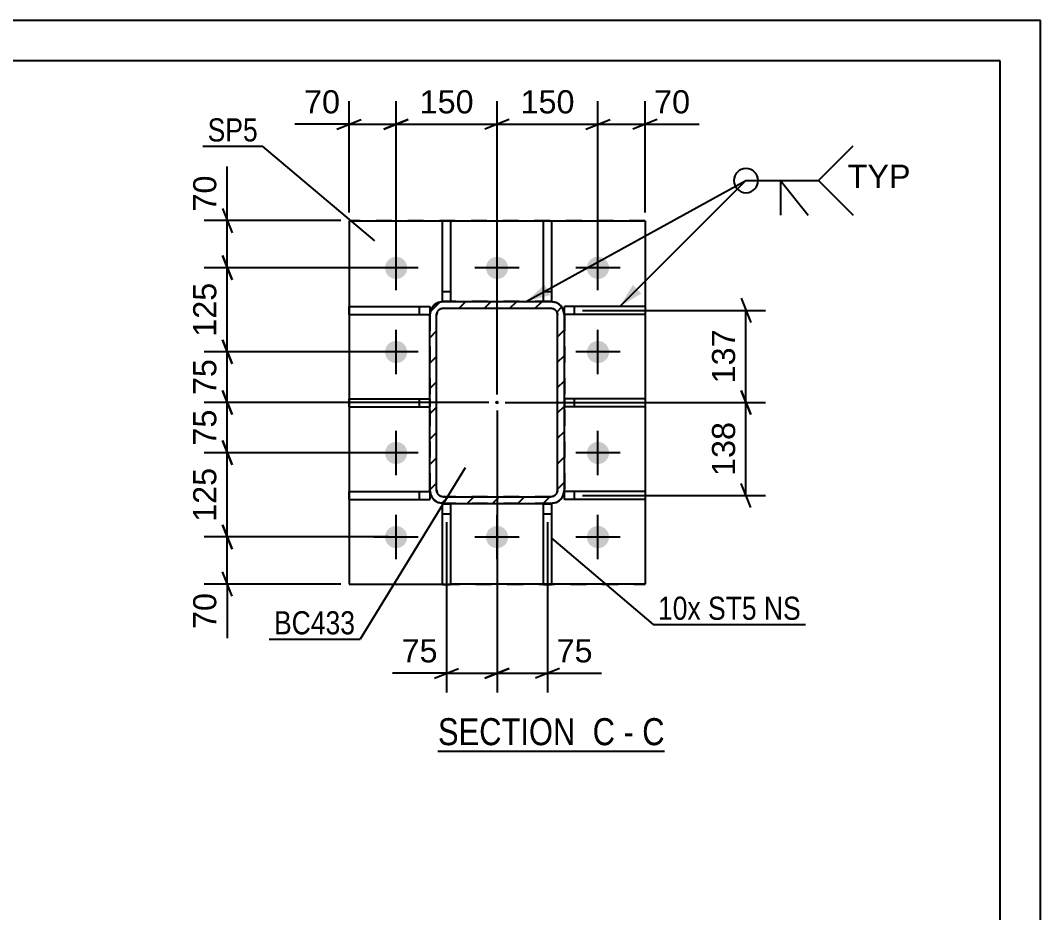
# Model space of a CAD drawing. Header units: millimetres. Extents: x -163 to 431, y -189 to 231.
# Drawn here: x 304.6 to 431, y 120.8 to 231.2 of the extents above; entities that cross this region are included whole.
import ezdxf

# ---------------------------------------------------------------- set-up
doc = ezdxf.new("R2010")
doc.units = ezdxf.units.MM
doc.linetypes.add('DXK_LINE_DOT2', pattern=[3.9198, 1.9599, -1.9599])
doc.linetypes.add('DXK_LINE_DOT3', pattern=[5.9187, 2.979, -0.9799, 0.9799, -0.9799])
doc.styles.add('Arial', font='ARIAL.TTF', dxfattribs={"height": 0.2})
doc.styles.add('Arial Narrow', font='ARIALN.TTF', dxfattribs={"height": 0.2})

# ---------------------------------------------------------------- blocks, each defined once
blk = doc.blocks.new('Unknown-284932107-1134')
at = {"color": 5, "linetype": 'Continuous'}
for p, q in [((430.97, 231.21), (-163.03, 231.21)), ((430.97, -188.79), (430.97, 231.21)), ((425.97, 226.21), (-158.03, 226.21)), ((425.97, -183.79), (425.97, 226.21))]:
    blk.add_line(p, q, dxfattribs=at)
blk = doc.blocks.new('Unknown-284932107-14 - 3111')
at = {"color": 6, "linetype": 'Continuous'}
blk.add_line((356.33, 140.73), (384.4, 140.73), dxfattribs=at)
at = {"color": 0, "linetype": 'Continuous'}
for points in [[(374.44, 141.48), (374.44, 144.98), (356.33, 144.98), (356.33, 141.48)], [(378.26, 141.48), (378.26, 144.98), (375.49, 144.98), (375.49, 141.48)], [(380.58, 141.48), (380.58, 144.98), (379.31, 144.98), (379.31, 141.48)], [(384.4, 141.48), (384.4, 144.98), (381.63, 144.98), (381.63, 141.48)]]:
    blk.add_wipeout(points, dxfattribs=at)
at = {"color": 7, "linetype": 'Continuous', "style": 'Arial Narrow'}
for s, p in [('SECTION ', (356.33, 141.48)), ('C', (375.49, 141.48)), ('C', (381.63, 141.48)), ('-', (379.31, 141.48))]:
    blk.add_text(s, height=3.34, dxfattribs=at).set_placement(p)
blk = doc.blocks.new('Part-284932107-3129 - 3111')
at = {"color": 2, "linetype": 'Continuous'}
for p, q in [((356.89, 196.41), (356.89, 206.41)), ((356.89, 206.41), (357.89, 206.41)), ((357.89, 206.41), (357.89, 196.41)), ((356.98, 196.41), (356.89, 196.41))]:
    blk.add_line(p, q, dxfattribs=at)
at = {"color": 7, "linetype": 'DXK_LINE_DOT2'}
for p, q in [((356.89, 197.66), (357.89, 197.66)), ((356.89, 196.41), (357.89, 196.41))]:
    blk.add_line(p, q, dxfattribs=at)
blk = doc.blocks.new('Part-284932107-3212 - 3111')
at = {"color": 2, "linetype": 'Continuous'}
for p, q in [((345.31, 183.35), (345.31, 184.35)), ((345.31, 184.35), (355.31, 184.35)), ((345.31, 183.35), (355.31, 183.35))]:
    blk.add_line(p, q, dxfattribs=at)
at = {"color": 7, "linetype": 'DXK_LINE_DOT2'}
for p, q in [((354.06, 183.35), (354.06, 184.35)), ((355.31, 184.35), (355.31, 183.35))]:
    blk.add_line(p, q, dxfattribs=at)
blk = doc.blocks.new('Part-284932107-3148 - 3111')
at = {"linetype": 'Continuous'}
h = blk.add_hatch(dxfattribs=at)
h.set_pattern_fill('', scale=0.7, style=0, pattern_type=0)
h.set_pattern_definition([(45, (355.3097, 173.0724), (-1.57154, 1.57154), [])])
h.paths.add_polyline_path([(355.31, 194.74), (355.31, 173.07), (355.44, 172.43), (355.8, 171.89), (356.34, 171.53), (356.98, 171.41), (370.31, 171.41), (370.95, 171.53), (371.49, 171.89), (371.85, 172.43), (371.98, 173.07), (371.98, 194.74), (371.85, 195.38), (371.49, 195.92), (370.95, 196.28), (370.31, 196.41), (356.98, 196.41), (356.34, 196.28), (355.8, 195.92), (355.44, 195.38)])
h.paths.add_polyline_path([(356.39, 195.33), (356.66, 195.51), (356.98, 195.57), (370.31, 195.57), (370.63, 195.51), (370.9, 195.33), (371.08, 195.06), (371.14, 194.74), (371.14, 173.07), (371.08, 172.75), (370.9, 172.48), (370.63, 172.3), (370.31, 172.24), (356.98, 172.24), (356.66, 172.3), (356.39, 172.48), (356.21, 172.75), (356.14, 173.07), (356.14, 194.74), (356.21, 195.06)])
blk.add_hatch(color=246, dxfattribs=at).paths.add_polyline_path([(363.64, 183.81, -1), (363.64, 184.01, -1)])
at = {"color": 7, "linetype": 'DXK_LINE_DOT2'}
for p, q in [((356.34, 196.28), (356.98, 196.41)), ((370.31, 196.41), (356.98, 196.41)), ((370.31, 196.41), (370.95, 196.28)), ((355.31, 194.74), (355.44, 195.38)), ((355.31, 194.74), (355.31, 173.07)), ((356.21, 195.06), (356.14, 194.74)), ((356.14, 173.07), (356.14, 194.74)), ((356.98, 195.57), (356.66, 195.51)), ((356.98, 195.57), (370.31, 195.57)), ((370.63, 195.51), (370.31, 195.57)), ((371.14, 194.74), (371.08, 195.06)), ((371.14, 173.07), (371.14, 194.74)), ((371.85, 195.38), (371.98, 194.74)), ((371.98, 194.74), (371.98, 173.07)), ((355.44, 172.43), (355.31, 173.07)), ((356.14, 173.07), (356.21, 172.75)), ((356.66, 172.3), (356.98, 172.24)), ((370.31, 172.24), (356.98, 172.24)), ((370.31, 172.24), (370.63, 172.3)), ((371.08, 172.75), (371.14, 173.07)), ((371.98, 173.07), (371.85, 172.43)), ((356.98, 171.41), (356.34, 171.53)), ((370.31, 171.41), (356.98, 171.41)), ((370.95, 171.53), (370.31, 171.41))]:
    blk.add_line(p, q, dxfattribs=at)
at = {"color": 2, "linetype": 'Continuous'}
for p, q in [((356.98, 196.41), (356.34, 196.28)), ((356.98, 196.41), (356.98, 196.41)), ((356.98, 196.41), (370.31, 196.41)), ((370.31, 196.41), (370.31, 196.41)), ((370.95, 196.28), (370.31, 196.41)), ((355.44, 195.38), (355.31, 194.74)), ((355.31, 194.74), (355.31, 194.74)), ((355.31, 173.07), (355.31, 194.74)), ((356.14, 194.74), (356.21, 195.06)), ((356.14, 194.74), (356.14, 194.74)), ((356.14, 173.07), (356.14, 194.74)), ((356.66, 195.51), (356.98, 195.57)), ((356.98, 195.57), (356.98, 195.57)), ((356.98, 195.57), (370.31, 195.57)), ((370.31, 195.57), (370.31, 195.57)), ((370.31, 195.57), (370.63, 195.51)), ((371.08, 195.06), (371.14, 194.74)), ((371.14, 194.74), (371.14, 194.74)), ((371.14, 173.07), (371.14, 194.74)), ((371.98, 194.74), (371.85, 195.38)), ((371.98, 194.74), (371.98, 194.74)), ((371.98, 173.07), (371.98, 194.74)), ((355.31, 173.07), (355.31, 173.07)), ((355.31, 173.07), (355.44, 172.43)), ((356.14, 173.07), (356.14, 173.07)), ((356.21, 172.75), (356.14, 173.07)), ((356.98, 172.24), (356.66, 172.3)), ((356.98, 172.24), (356.98, 172.24)), ((356.98, 172.24), (370.31, 172.24)), ((370.63, 172.3), (370.31, 172.24)), ((370.31, 172.24), (370.31, 172.24)), ((371.14, 173.07), (371.08, 172.75)), ((371.14, 173.07), (371.14, 173.07)), ((371.85, 172.43), (371.98, 173.07)), ((371.98, 173.07), (371.98, 173.07)), ((356.34, 171.53), (356.98, 171.41)), ((356.98, 171.41), (356.98, 171.41)), ((356.98, 171.41), (370.31, 171.41)), ((370.31, 171.41), (370.95, 171.53)), ((370.31, 171.41), (370.31, 171.41))]:
    blk.add_line(p, q, dxfattribs=at)
at = {"color": 7, "linetype": 'DXK_LINE_DOT3'}
blk.add_line((363.64, 183.91), (363.64, 183.91), dxfattribs=at)
at = {"color": 246, "linetype": 'DXK_LINE_DOT2'}
blk.add_line((363.64, 183.91), (363.64, 183.91), dxfattribs=at)
at = {"color": 246, "linetype": 'Continuous'}
blk.add_circle((363.64, 183.91), 0.1, dxfattribs=at)
at = {"color": 7, "linetype": 'DXK_LINE_DOT2'}
for centre, radius, start, end in [((356.98, 194.74), 1.67, 112.5, 157.5), ((370.31, 194.74), 1.67, 22.5, 67.5), ((356.98, 194.74), 0.833, 112.5, 157.5), ((370.31, 194.74), 0.833, 22.5, 67.5), ((356.98, 173.07), 1.67, 202.5, 247.5), ((356.98, 173.07), 0.833, 202.5, 247.5), ((370.31, 173.07), 0.833, 292.5, 337.5), ((370.31, 173.07), 1.67, 292.5, 337.5)]:
    blk.add_arc(centre, radius, start, end, dxfattribs=at)
at = {"color": 2, "linetype": 'Continuous'}
for centre, radius, start, end in [((356.98, 194.74), 1.67, 112.5, 157.5), ((370.31, 194.74), 1.67, 22.5, 67.5), ((356.98, 194.74), 0.833, 112.5, 157.5), ((370.31, 194.74), 0.833, 22.5, 67.5), ((356.98, 173.07), 1.67, 202.5, 247.5), ((356.98, 173.07), 0.833, 202.5, 247.5), ((370.31, 173.07), 0.833, 292.5, 337.5), ((370.31, 173.07), 1.67, 292.5, 337.5)]:
    blk.add_arc(centre, radius, start, end, dxfattribs=at)
blk = doc.blocks.new('Part-284932107-3124 - 3111')
at = {"color": 2, "linetype": 'Continuous'}
for p, q in [((369.39, 196.41), (369.39, 206.41)), ((369.39, 206.41), (370.39, 206.41)), ((370.39, 206.41), (370.39, 196.41)), ((370.39, 196.41), (370.31, 196.41))]:
    blk.add_line(p, q, dxfattribs=at)
at = {"color": 7, "linetype": 'DXK_LINE_DOT2'}
for p, q in [((369.39, 197.66), (370.39, 197.66)), ((370.39, 196.41), (369.39, 196.41))]:
    blk.add_line(p, q, dxfattribs=at)
blk = doc.blocks.new('Part-284932107-3134 - 3111')
at = {"color": 2, "linetype": 'Continuous'}
for p, q in [((369.39, 161.35), (369.39, 171.35)), ((369.39, 171.35), (370.39, 171.35)), ((370.39, 171.35), (370.39, 161.35)), ((370.39, 161.35), (369.39, 161.35))]:
    blk.add_line(p, q, dxfattribs=at)
at = {"color": 7, "linetype": 'DXK_LINE_DOT2'}
blk.add_line((369.39, 170.1), (370.39, 170.1), dxfattribs=at)
blk = doc.blocks.new('Part-284932107-3139 - 3111')
at = {"color": 2, "linetype": 'Continuous'}
for p, q in [((356.89, 161.35), (356.89, 171.35)), ((356.89, 171.35), (357.89, 171.35)), ((357.89, 171.35), (357.89, 161.35)), ((357.89, 161.35), (356.89, 161.35))]:
    blk.add_line(p, q, dxfattribs=at)
at = {"color": 7, "linetype": 'DXK_LINE_DOT2'}
blk.add_line((356.89, 170.1), (357.89, 170.1), dxfattribs=at)
blk = doc.blocks.new('Part-284932107-3201 - 3111')
at = {"color": 2, "linetype": 'Continuous'}
for p, q in [((345.31, 206.41), (345.31, 161.41)), ((345.31, 206.41), (381.98, 206.41)), ((381.98, 206.41), (381.98, 161.41)), ((345.31, 161.41), (345.31, 161.41)), ((345.31, 161.41), (356.89, 161.41)), ((369.39, 161.41), (357.89, 161.41)), ((381.98, 161.41), (370.39, 161.41)), ((381.98, 161.41), (381.98, 161.41))]:
    blk.add_line(p, q, dxfattribs=at)
at = {"color": 7, "linetype": 'DXK_LINE_DOT2'}
for p, q in [((381.98, 206.41), (345.31, 206.41)), ((345.31, 161.41), (381.98, 161.41)), ((345.31, 161.41), (345.31, 161.41)), ((356.89, 161.41), (357.89, 161.41)), ((370.39, 161.41), (369.39, 161.41)), ((381.98, 161.41), (381.98, 161.41))]:
    blk.add_line(p, q, dxfattribs=at)
blk = doc.blocks.new('Part-284932107-3207 - 3111')
at = {"color": 2, "linetype": 'Continuous'}
for p, q in [((345.31, 171.89), (345.31, 172.89)), ((345.31, 172.89), (355.31, 172.89)), ((345.31, 171.89), (355.31, 171.89)), ((355.31, 172.89), (355.31, 171.89))]:
    blk.add_line(p, q, dxfattribs=at)
at = {"color": 7, "linetype": 'DXK_LINE_DOT2'}
blk.add_line((354.06, 171.89), (354.06, 172.89), dxfattribs=at)
blk = doc.blocks.new('Part-284932107-3217 - 3111')
at = {"color": 2, "linetype": 'Continuous'}
for p, q in [((345.31, 194.81), (345.31, 195.81)), ((345.31, 195.81), (355.31, 195.81)), ((345.31, 194.81), (355.31, 194.81)), ((355.31, 195.81), (355.31, 194.81))]:
    blk.add_line(p, q, dxfattribs=at)
at = {"color": 7, "linetype": 'DXK_LINE_DOT2'}
blk.add_line((354.06, 194.81), (354.06, 195.81), dxfattribs=at)
blk = doc.blocks.new('Part-284932107-3222 - 3111')
at = {"color": 2, "linetype": 'Continuous'}
for p, q in [((381.98, 172.89), (371.98, 172.89)), ((371.98, 171.89), (371.98, 172.89)), ((381.98, 171.89), (371.98, 171.89)), ((381.98, 172.89), (381.98, 171.89))]:
    blk.add_line(p, q, dxfattribs=at)
at = {"color": 7, "linetype": 'DXK_LINE_DOT2'}
blk.add_line((373.23, 171.89), (373.23, 172.89), dxfattribs=at)
blk = doc.blocks.new('Part-284932107-3227 - 3111')
at = {"color": 2, "linetype": 'Continuous'}
for p, q in [((381.98, 184.35), (371.98, 184.35)), ((381.98, 183.35), (371.98, 183.35)), ((381.98, 184.35), (381.98, 183.35))]:
    blk.add_line(p, q, dxfattribs=at)
at = {"color": 7, "linetype": 'DXK_LINE_DOT2'}
for p, q in [((371.98, 184.35), (371.98, 183.35)), ((373.23, 183.35), (373.23, 184.35))]:
    blk.add_line(p, q, dxfattribs=at)
blk = doc.blocks.new('Part-284932107-3232 - 3111')
at = {"color": 2, "linetype": 'Continuous'}
for p, q in [((381.98, 195.81), (371.98, 195.81)), ((371.98, 194.81), (371.98, 195.81)), ((381.98, 194.81), (371.98, 194.81)), ((381.98, 195.81), (381.98, 194.81))]:
    blk.add_line(p, q, dxfattribs=at)
at = {"color": 7, "linetype": 'DXK_LINE_DOT2'}
blk.add_line((373.23, 194.81), (373.23, 195.81), dxfattribs=at)
blk = doc.blocks.new('Bolt-284932107-3245 - 3111')
at = {"linetype": 'Continuous'}
for points in [[(349.77, 200.57), (349.8, 200.86), (349.89, 201.13), (350.03, 201.38), (350.22, 201.59), (350.46, 201.76), (350.72, 201.88), (351, 201.94), (351.29, 201.94), (351.57, 201.88), (351.83, 201.76), (352.06, 201.59), (352.26, 201.38), (352.4, 201.13), (352.49, 200.86), (352.52, 200.57), (352.49, 200.29), (352.4, 200.01), (352.26, 199.76), (352.06, 199.55), (351.83, 199.38), (351.57, 199.26), (351.29, 199.2), (351, 199.2), (350.72, 199.26), (350.46, 199.38), (350.22, 199.55), (350.03, 199.76), (349.89, 200.01), (349.8, 200.29)], [(362.27, 200.57), (362.3, 200.86), (362.39, 201.13), (362.53, 201.38), (362.72, 201.59), (362.96, 201.76), (363.22, 201.88), (363.5, 201.94), (363.79, 201.94), (364.07, 201.88), (364.33, 201.76), (364.56, 201.59), (364.76, 201.38), (364.9, 201.13), (364.99, 200.86), (365.02, 200.57), (364.99, 200.29), (364.9, 200.01), (364.76, 199.76), (364.56, 199.55), (364.33, 199.38), (364.07, 199.26), (363.79, 199.2), (363.5, 199.2), (363.22, 199.26), (362.96, 199.38), (362.72, 199.55), (362.53, 199.76), (362.39, 200.01), (362.3, 200.29)], [(374.77, 200.57), (374.8, 200.86), (374.89, 201.13), (375.03, 201.38), (375.22, 201.59), (375.46, 201.76), (375.72, 201.88), (376, 201.94), (376.29, 201.94), (376.57, 201.88), (376.83, 201.76), (377.06, 201.59), (377.26, 201.38), (377.4, 201.13), (377.49, 200.86), (377.52, 200.57), (377.49, 200.29), (377.4, 200.01), (377.26, 199.76), (377.06, 199.55), (376.83, 199.38), (376.57, 199.26), (376.29, 199.2), (376, 199.2), (375.72, 199.26), (375.46, 199.38), (375.22, 199.55), (375.03, 199.76), (374.89, 200.01), (374.8, 200.29)], [(349.77, 190.16), (349.8, 190.44), (349.89, 190.71), (350.03, 190.96), (350.22, 191.18), (350.46, 191.35), (350.72, 191.46), (351, 191.52), (351.29, 191.52), (351.57, 191.46), (351.83, 191.35), (352.06, 191.18), (352.26, 190.96), (352.4, 190.71), (352.49, 190.44), (352.52, 190.16), (352.49, 189.87), (352.4, 189.6), (352.26, 189.35), (352.06, 189.13), (351.83, 188.96), (351.57, 188.85), (351.29, 188.79), (351, 188.79), (350.72, 188.85), (350.46, 188.96), (350.22, 189.13), (350.03, 189.35), (349.89, 189.6), (349.8, 189.87)], [(374.77, 190.16), (374.8, 190.44), (374.89, 190.71), (375.03, 190.96), (375.22, 191.18), (375.46, 191.35), (375.72, 191.46), (376, 191.52), (376.29, 191.52), (376.57, 191.46), (376.83, 191.35), (377.06, 191.18), (377.26, 190.96), (377.4, 190.71), (377.49, 190.44), (377.52, 190.16), (377.49, 189.87), (377.4, 189.6), (377.26, 189.35), (377.06, 189.13), (376.83, 188.96), (376.57, 188.85), (376.29, 188.79), (376, 188.79), (375.72, 188.85), (375.46, 188.96), (375.22, 189.13), (375.03, 189.35), (374.89, 189.6), (374.8, 189.87)], [(349.77, 177.66), (349.8, 177.94), (349.89, 178.21), (350.03, 178.46), (350.22, 178.68), (350.46, 178.85), (350.72, 178.96), (351, 179.02), (351.29, 179.02), (351.57, 178.96), (351.83, 178.85), (352.06, 178.68), (352.26, 178.46), (352.4, 178.21), (352.49, 177.94), (352.52, 177.66), (352.49, 177.37), (352.4, 177.1), (352.26, 176.85), (352.06, 176.63), (351.83, 176.46), (351.57, 176.35), (351.29, 176.29), (351, 176.29), (350.72, 176.35), (350.46, 176.46), (350.22, 176.63), (350.03, 176.85), (349.89, 177.1), (349.8, 177.37)], [(374.77, 177.66), (374.8, 177.94), (374.89, 178.21), (375.03, 178.46), (375.22, 178.68), (375.46, 178.85), (375.72, 178.96), (376, 179.02), (376.29, 179.02), (376.57, 178.96), (376.83, 178.85), (377.06, 178.68), (377.26, 178.46), (377.4, 178.21), (377.49, 177.94), (377.52, 177.66), (377.49, 177.37), (377.4, 177.1), (377.26, 176.85), (377.06, 176.63), (376.83, 176.46), (376.57, 176.35), (376.29, 176.29), (376, 176.29), (375.72, 176.35), (375.46, 176.46), (375.22, 176.63), (375.03, 176.85), (374.89, 177.1), (374.8, 177.37)], [(349.77, 167.24), (349.8, 167.52), (349.89, 167.8), (350.03, 168.05), (350.22, 168.26), (350.46, 168.43), (350.72, 168.55), (351, 168.61), (351.29, 168.61), (351.57, 168.55), (351.83, 168.43), (352.06, 168.26), (352.26, 168.05), (352.4, 167.8), (352.49, 167.52), (352.52, 167.24), (352.49, 166.95), (352.4, 166.68), (352.26, 166.43), (352.06, 166.22), (351.83, 166.05), (351.57, 165.93), (351.29, 165.87), (351, 165.87), (350.72, 165.93), (350.46, 166.05), (350.22, 166.22), (350.03, 166.43), (349.89, 166.68), (349.8, 166.95)], [(362.27, 167.24), (362.3, 167.52), (362.39, 167.8), (362.53, 168.05), (362.72, 168.26), (362.96, 168.43), (363.22, 168.55), (363.5, 168.61), (363.79, 168.61), (364.07, 168.55), (364.33, 168.43), (364.56, 168.26), (364.76, 168.05), (364.9, 167.8), (364.99, 167.52), (365.02, 167.24), (364.99, 166.95), (364.9, 166.68), (364.76, 166.43), (364.56, 166.22), (364.33, 166.05), (364.07, 165.93), (363.79, 165.87), (363.5, 165.87), (363.22, 165.93), (362.96, 166.05), (362.72, 166.22), (362.53, 166.43), (362.39, 166.68), (362.3, 166.95)], [(374.77, 167.24), (374.8, 167.52), (374.89, 167.8), (375.03, 168.05), (375.22, 168.26), (375.46, 168.43), (375.72, 168.55), (376, 168.61), (376.29, 168.61), (376.57, 168.55), (376.83, 168.43), (377.06, 168.26), (377.26, 168.05), (377.4, 167.8), (377.49, 167.52), (377.52, 167.24), (377.49, 166.95), (377.4, 166.68), (377.26, 166.43), (377.06, 166.22), (376.83, 166.05), (376.57, 165.93), (376.29, 165.87), (376, 165.87), (375.72, 165.93), (375.46, 166.05), (375.22, 166.22), (375.03, 166.43), (374.89, 166.68), (374.8, 166.95)]]:
    blk.add_hatch(color=1, dxfattribs=at).paths.add_polyline_path(points)
at = {"color": 1, "linetype": 'Continuous'}
for p, q in [((351.14, 197.82), (351.14, 203.32)), ((363.64, 197.82), (363.64, 203.32)), ((376.14, 197.82), (376.14, 203.32)), ((353.89, 200.57), (348.39, 200.57)), ((366.39, 200.57), (360.89, 200.57)), ((378.89, 200.57), (373.39, 200.57)), ((351.14, 187.41), (351.14, 192.91)), ((376.14, 187.41), (376.14, 192.91)), ((353.89, 190.16), (348.39, 190.16)), ((378.89, 190.16), (373.39, 190.16)), ((351.14, 174.91), (351.14, 180.41)), ((376.14, 174.91), (376.14, 180.41)), ((353.89, 177.66), (348.39, 177.66)), ((378.89, 177.66), (373.39, 177.66)), ((351.14, 164.49), (351.14, 169.99)), ((363.64, 164.49), (363.64, 169.99)), ((376.14, 164.49), (376.14, 169.99)), ((353.89, 167.24), (348.39, 167.24)), ((366.39, 167.24), (360.89, 167.24)), ((378.89, 167.24), (373.39, 167.24))]:
    blk.add_line(p, q, dxfattribs=at)
blk = doc.blocks.new('StraightDimension-284932107-3267 - 3111')
at = {"color": 7, "linetype": 'Continuous'}
for p, q in [((376.14, 201.59), (376.14, 221.2)), ((381.98, 207.43), (381.98, 221.2)), ((374.64, 217.75), (377.64, 218.95)), ((383.48, 218.95), (380.48, 217.75)), ((376.14, 218.35), (381.98, 218.35)), ((381.98, 218.35), (388.67, 218.35)), ((381.98, 218.35), (388.67, 218.35))]:
    blk.add_line(p, q, dxfattribs=at)
at = {"color": 0}
blk.add_wipeout([(388.15, 219.1), (388.15, 223.3), (382.5, 223.3), (382.5, 219.1)], dxfattribs=at)
at = {"color": 3, "style": 'Arial'}
blk.add_text('70', height=2.865, dxfattribs=at).set_placement((383.1, 219.7))
blk = doc.blocks.new('StraightDimension-284932107-3261 - 3111')
at = {"color": 7, "linetype": 'Continuous'}
for p, q in [((351.14, 201.59), (351.14, 221.2)), ((363.64, 184.91), (363.64, 221.2)), ((349.64, 217.75), (352.64, 218.95)), ((365.14, 218.95), (362.14, 217.75)), ((351.14, 218.35), (363.64, 218.35))]:
    blk.add_line(p, q, dxfattribs=at)
at = {"color": 0}
blk.add_wipeout([(361.33, 219.1), (361.33, 223.3), (353.46, 223.3), (353.46, 219.1)], dxfattribs=at)
at = {"color": 3, "style": 'Arial'}
blk.add_text('150', height=2.865, dxfattribs=at).set_placement((354.06, 219.7))
blk = doc.blocks.new('StraightDimension-284932107-3286 - 3111')
at = {"color": 7, "linetype": 'Continuous'}
for p, q in [((329.62, 168.76), (330.82, 165.76)), ((350.14, 167.26), (327.37, 167.26)), ((330.22, 161.43), (330.22, 167.26)), ((330.82, 159.93), (329.62, 162.93)), ((344.31, 161.43), (327.37, 161.43)), ((330.22, 161.43), (330.22, 154.73)), ((330.22, 161.43), (330.22, 154.73))]:
    blk.add_line(p, q, dxfattribs=at)
at = {"color": 0}
blk.add_wipeout([(329.47, 160.9), (325.27, 160.9), (325.27, 155.26), (329.47, 155.26)], dxfattribs=at)
at = {"color": 3, "style": 'Arial'}
blk.add_text('70', height=2.865, rotation=90.0002, dxfattribs=at).set_placement((328.87, 155.86))
blk = doc.blocks.new('StraightDimension-284932107-3251 - 3111')
at = {"color": 7, "linetype": 'Continuous'}
for p, q in [((363.64, 182.91), (363.64, 147.98)), ((369.89, 169.1), (369.89, 147.98)), ((362.14, 149.78), (365.14, 150.98)), ((363.64, 150.38), (369.89, 150.38)), ((371.39, 150.98), (368.39, 149.78)), ((369.89, 150.38), (376.59, 150.38)), ((369.89, 150.38), (376.59, 150.38))]:
    blk.add_line(p, q, dxfattribs=at)
at = {"color": 0}
blk.add_wipeout([(376.07, 151.13), (376.07, 155.33), (370.42, 155.33), (370.42, 151.13)], dxfattribs=at)
at = {"color": 3, "style": 'Arial'}
blk.add_text('75', height=2.865, dxfattribs=at).set_placement((371.02, 151.73))
blk = doc.blocks.new('StraightDimension-284932107-3255 - 3111')
at = {"color": 7, "linetype": 'Continuous'}
for p, q in [((363.64, 182.91), (363.64, 147.98)), ((357.39, 169.1), (357.39, 147.98)), ((357.39, 150.38), (350.7, 150.38)), ((357.39, 150.38), (350.7, 150.38)), ((355.89, 149.78), (358.89, 150.98)), ((357.39, 150.38), (363.64, 150.38)), ((365.14, 150.98), (362.14, 149.78))]:
    blk.add_line(p, q, dxfattribs=at)
at = {"color": 0}
blk.add_wipeout([(356.87, 151.13), (356.87, 155.33), (351.22, 155.33), (351.22, 151.13)], dxfattribs=at)
at = {"color": 3, "style": 'Arial'}
blk.add_text('75', height=2.865, dxfattribs=at).set_placement((351.82, 151.73))
blk = doc.blocks.new('StraightDimension-284932107-3260 - 3111')
at = {"color": 7, "linetype": 'Continuous'}
for p, q in [((345.31, 207.43), (345.31, 221.2)), ((351.14, 201.59), (351.14, 221.2)), ((343.81, 217.75), (346.81, 218.95)), ((352.64, 218.95), (349.64, 217.75)), ((345.31, 218.35), (338.61, 218.35)), ((345.31, 218.35), (338.61, 218.35)), ((345.31, 218.35), (351.14, 218.35))]:
    blk.add_line(p, q, dxfattribs=at)
at = {"color": 0}
blk.add_wipeout([(344.78, 219.1), (344.78, 223.3), (339.14, 223.3), (339.14, 219.1)], dxfattribs=at)
at = {"color": 3, "style": 'Arial'}
blk.add_text('70', height=2.865, dxfattribs=at).set_placement((339.74, 219.7))
blk = doc.blocks.new('StraightDimension-284932107-3264 - 3111')
at = {"color": 7, "linetype": 'Continuous'}
for p, q in [((363.64, 184.91), (363.64, 221.2)), ((376.14, 201.59), (376.14, 221.2)), ((365.14, 218.95), (362.14, 217.75)), ((374.64, 217.75), (377.64, 218.95)), ((363.64, 218.35), (376.14, 218.35))]:
    blk.add_line(p, q, dxfattribs=at)
at = {"color": 0}
blk.add_wipeout([(373.83, 219.1), (373.83, 223.3), (365.96, 223.3), (365.96, 219.1)], dxfattribs=at)
at = {"color": 3, "style": 'Arial'}
blk.add_text('150', height=2.865, dxfattribs=at).set_placement((366.56, 219.7))
blk = doc.blocks.new('StraightDimension-284932107-3269 - 3111')
at = {"color": 7, "linetype": 'Continuous'}
for p, q in [((393.88, 185.41), (395.08, 182.41)), ((364.64, 183.91), (396.88, 183.91)), ((394.48, 172.39), (394.48, 183.91)), ((395.08, 170.89), (393.88, 173.89)), ((374.23, 172.39), (396.88, 172.39))]:
    blk.add_line(p, q, dxfattribs=at)
at = {"color": 0}
blk.add_wipeout([(393.73, 182.08), (389.53, 182.08), (389.53, 174.21), (393.73, 174.21)], dxfattribs=at)
at = {"color": 3, "style": 'Arial'}
blk.add_text('138', height=2.865, rotation=90.0002, dxfattribs=at).set_placement((393.13, 174.81))
blk = doc.blocks.new('StraightDimension-284932107-3273 - 3111')
at = {"color": 7, "linetype": 'Continuous'}
for p, q in [((393.88, 196.81), (395.08, 193.81)), ((374.23, 195.31), (396.88, 195.31)), ((394.48, 183.91), (394.48, 195.31)), ((395.08, 182.41), (393.88, 185.41)), ((364.64, 183.91), (396.88, 183.91))]:
    blk.add_line(p, q, dxfattribs=at)
at = {"color": 0}
blk.add_wipeout([(393.73, 193.54), (389.53, 193.54), (389.53, 185.67), (393.73, 185.67)], dxfattribs=at)
at = {"color": 3, "style": 'Arial'}
blk.add_text('137', height=2.865, rotation=90.0002, dxfattribs=at).set_placement((393.13, 186.27))
blk = doc.blocks.new('StraightDimension-284932107-3278 - 3111')
at = {"color": 7, "linetype": 'Continuous'}
for p, q in [((329.62, 202.09), (330.82, 199.09)), ((350.14, 200.59), (327.37, 200.59)), ((330.22, 190.18), (330.22, 200.59)), ((330.82, 188.68), (329.62, 191.68)), ((350.14, 190.18), (327.37, 190.18))]:
    blk.add_line(p, q, dxfattribs=at)
at = {"color": 0}
blk.add_wipeout([(329.47, 199.32), (325.27, 199.32), (325.27, 191.45), (329.47, 191.45)], dxfattribs=at)
at = {"color": 3, "style": 'Arial'}
blk.add_text('125', height=2.865, rotation=90.0002, dxfattribs=at).set_placement((328.87, 192.05))
blk = doc.blocks.new('StraightDimension-284932107-3279 - 3111')
at = {"color": 7, "linetype": 'Continuous'}
for p, q in [((330.22, 206.43), (330.22, 213.12)), ((330.22, 206.43), (330.22, 213.12)), ((329.62, 207.93), (330.82, 204.93)), ((344.31, 206.43), (327.37, 206.43)), ((330.22, 200.59), (330.22, 206.43)), ((330.82, 199.09), (329.62, 202.09)), ((350.14, 200.59), (327.37, 200.59))]:
    blk.add_line(p, q, dxfattribs=at)
at = {"color": 0}
blk.add_wipeout([(329.47, 212.6), (325.27, 212.6), (325.27, 206.95), (329.47, 206.95)], dxfattribs=at)
at = {"color": 3, "style": 'Arial'}
blk.add_text('70', height=2.865, rotation=90.0002, dxfattribs=at).set_placement((328.87, 207.55))
blk = doc.blocks.new('StraightDimension-284932107-3280 - 3111')
at = {"color": 7, "linetype": 'Continuous'}
for p, q in [((329.62, 185.41), (330.82, 182.41)), ((362.64, 183.91), (327.37, 183.91)), ((330.22, 177.68), (330.22, 183.91)), ((330.82, 176.18), (329.62, 179.18)), ((350.14, 177.68), (327.37, 177.68))]:
    blk.add_line(p, q, dxfattribs=at)
at = {"color": 0}
blk.add_wipeout([(329.47, 183.62), (325.27, 183.62), (325.27, 177.97), (329.47, 177.97)], dxfattribs=at)
at = {"color": 3, "style": 'Arial'}
blk.add_text('75', height=2.865, rotation=90.0002, dxfattribs=at).set_placement((328.87, 178.57))
blk = doc.blocks.new('StraightDimension-284932107-3283 - 3111')
at = {"color": 7, "linetype": 'Continuous'}
for p, q in [((329.62, 191.68), (330.82, 188.68)), ((350.14, 190.18), (327.37, 190.18)), ((330.22, 183.91), (330.22, 190.18)), ((330.82, 182.41), (329.62, 185.41)), ((362.64, 183.91), (327.37, 183.91))]:
    blk.add_line(p, q, dxfattribs=at)
at = {"color": 0}
blk.add_wipeout([(329.47, 189.87), (325.27, 189.87), (325.27, 184.22), (329.47, 184.22)], dxfattribs=at)
at = {"color": 3, "style": 'Arial'}
blk.add_text('75', height=2.865, rotation=90.0002, dxfattribs=at).set_placement((328.87, 184.82))
blk = doc.blocks.new('StraightDimension-284932107-3287 - 3111')
at = {"color": 7, "linetype": 'Continuous'}
for p, q in [((329.62, 179.18), (330.82, 176.18)), ((350.14, 177.68), (327.37, 177.68)), ((330.22, 167.26), (330.22, 177.68)), ((330.82, 165.76), (329.62, 168.76)), ((350.14, 167.26), (327.37, 167.26))]:
    blk.add_line(p, q, dxfattribs=at)
at = {"color": 0}
blk.add_wipeout([(329.47, 176.4), (325.27, 176.4), (325.27, 168.53), (329.47, 168.53)], dxfattribs=at)
at = {"color": 3, "style": 'Arial'}
blk.add_text('125', height=2.865, rotation=90.0002, dxfattribs=at).set_placement((328.87, 169.13))
blk = doc.blocks.new('MarkSet-284932107-3345 - 3111')
at = {"color": 0}
for points in [[(388.88, 157), (388.88, 160), (383.58, 160), (383.58, 157)], [(395.8, 157), (395.8, 160), (389.78, 160), (389.78, 157)], [(401.27, 157), (401.27, 160), (396.7, 160), (396.7, 157)]]:
    blk.add_wipeout(points, dxfattribs=at)
for points in [[(388.88, 157), (388.88, 160), (383.58, 160), (383.58, 157)], [(395.8, 157), (395.8, 160), (389.78, 160), (389.78, 157)], [(401.27, 157), (401.27, 160), (396.7, 160), (396.7, 157)]]:
    blk.add_wipeout(points, dxfattribs=at)
at = {"color": 30, "linetype": 'Continuous'}
for p, q in [((370.39, 167.1), (382.98, 156.4)), ((382.98, 156.4), (401.87, 156.4))]:
    blk.add_line(p, q, dxfattribs=at)
at = {"color": 3, "style": 'Arial Narrow'}
for s, p in [('10x', (383.58, 157)), ('ST5', (389.78, 157)), ('NS', (396.7, 157))]:
    blk.add_text(s, height=2.863, dxfattribs=at).set_placement(p)
blk = doc.blocks.new('Mark-284932107-3144 - 3111')
at = {"color": 0}
blk.add_wipeout([(346.07, 155.2), (346.07, 158.2), (336.02, 158.2), (336.02, 155.2)], dxfattribs=at)
blk.add_wipeout([(346.07, 155.2), (346.07, 158.2), (336.02, 158.2), (336.02, 155.2)], dxfattribs=at)
at = {"color": 30, "linetype": 'Continuous'}
for p in [(359.69, 175.82), (335.42, 154.6)]:
    blk.add_line(p, (346.67, 154.6), dxfattribs=at)
at = {"color": 3, "style": 'Arial Narrow'}
blk.add_text('BC433', height=2.863, dxfattribs=at).set_placement((336.02, 155.2))
blk = doc.blocks.new('Mark-284932107-3197 - 3111')
at = {"color": 0}
blk.add_wipeout([(334.01, 216.22), (334.01, 219.22), (327.8, 219.22), (327.8, 216.22)], dxfattribs=at)
blk.add_wipeout([(334.01, 216.22), (334.01, 219.22), (327.8, 219.22), (327.8, 216.22)], dxfattribs=at)
at = {"color": 30, "linetype": 'Continuous'}
for p in [(327.2, 215.62), (348.49, 203.91)]:
    blk.add_line(p, (334.61, 215.62), dxfattribs=at)
at = {"color": 3, "style": 'Arial Narrow'}
blk.add_text('SP5', height=2.863, dxfattribs=at).set_placement((327.8, 216.22))
blk = doc.blocks.new('WeldMark-284932107-3288 - 3111')
at = {"linetype": 'Continuous'}
for points in [[(370.25, 197.2), (367.26, 196.41), (369.53, 198.51)], [(381.52, 197.39), (378.86, 195.81), (380.46, 198.46)]]:
    blk.add_hatch(color=30, dxfattribs=at).paths.add_polyline_path(points)
at = {"color": 30, "linetype": 'Continuous'}
for p, q in [((367.26, 196.41), (394.48, 211.38)), ((378.86, 195.81), (394.48, 211.38)), ((394.48, 211.38), (403.48, 211.38))]:
    blk.add_line(p, q, dxfattribs=at)
at = {"color": 3, "linetype": 'Continuous'}
for q in [(402.19, 207.1), (398.76, 207.1)]:
    blk.add_line((398.76, 211.38), q, dxfattribs=at)
for start, end in [(90, 270), (270, 90)]:
    blk.add_arc((394.48, 211.38), 1.5, start, end, dxfattribs=at)
at = {"color": 0, "linetype": 'Continuous'}
blk.add_wipeout([(414.85, 210.48), (414.85, 213.48), (407.08, 213.48), (407.08, 210.48)], dxfattribs=at)
blk.add_wipeout([(414.85, 210.48), (414.85, 213.48), (407.08, 213.48), (407.08, 210.48)], dxfattribs=at)
at = {"color": 3, "linetype": 'Continuous'}
for q in [(407.76, 215.67), (407.76, 207.1)]:
    blk.add_line((403.48, 211.38), q, dxfattribs=at)
at = {"color": 3, "linetype": 'Continuous', "style": 'Arial'}
blk.add_text('TYP', height=2.865, dxfattribs=at).set_placement((407.08, 210.48))

msp = doc.modelspace()

# ---------------------------------------------------------------- block references
for name in ['Unknown-284932107-1134', 'Part-284932107-3201 - 3111', 'Part-284932107-3129 - 3111', 'Part-284932107-3124 - 3111', 'Bolt-284932107-3245 - 3111', 'Part-284932107-3148 - 3111', 'Part-284932107-3217 - 3111', 'Part-284932107-3232 - 3111', 'Part-284932107-3212 - 3111', 'Part-284932107-3227 - 3111', 'Part-284932107-3207 - 3111', 'Part-284932107-3222 - 3111', 'Part-284932107-3139 - 3111', 'Part-284932107-3134 - 3111']:
    msp.add_blockref(name, (0, 0))

# ---------------------------------------------------------------- next in the draw order: block references
for name in ['StraightDimension-284932107-3261 - 3111', 'StraightDimension-284932107-3267 - 3111', 'StraightDimension-284932107-3251 - 3111', 'StraightDimension-284932107-3286 - 3111', 'Unknown-284932107-14 - 3111']:
    msp.add_blockref(name, (0, 0))

# ---------------------------------------------------------------- next in the draw order: block references
for name in ['StraightDimension-284932107-3260 - 3111', 'StraightDimension-284932107-3264 - 3111', 'StraightDimension-284932107-3255 - 3111', 'MarkSet-284932107-3345 - 3111']:
    msp.add_blockref(name, (0, 0))

# ---------------------------------------------------------------- next in the draw order: block references
for name in ['StraightDimension-284932107-3278 - 3111', 'StraightDimension-284932107-3280 - 3111', 'StraightDimension-284932107-3269 - 3111']:
    msp.add_blockref(name, (0, 0))

# ---------------------------------------------------------------- next in the draw order: block references
for name in ['StraightDimension-284932107-3279 - 3111', 'StraightDimension-284932107-3273 - 3111', 'StraightDimension-284932107-3283 - 3111', 'StraightDimension-284932107-3287 - 3111']:
    msp.add_blockref(name, (0, 0))

# ---------------------------------------------------------------- next in the draw order: block references
for name in ['Mark-284932107-3197 - 3111', 'WeldMark-284932107-3288 - 3111', 'Mark-284932107-3144 - 3111']:
    msp.add_blockref(name, (0, 0))

doc.saveas('drawing.dxf')
